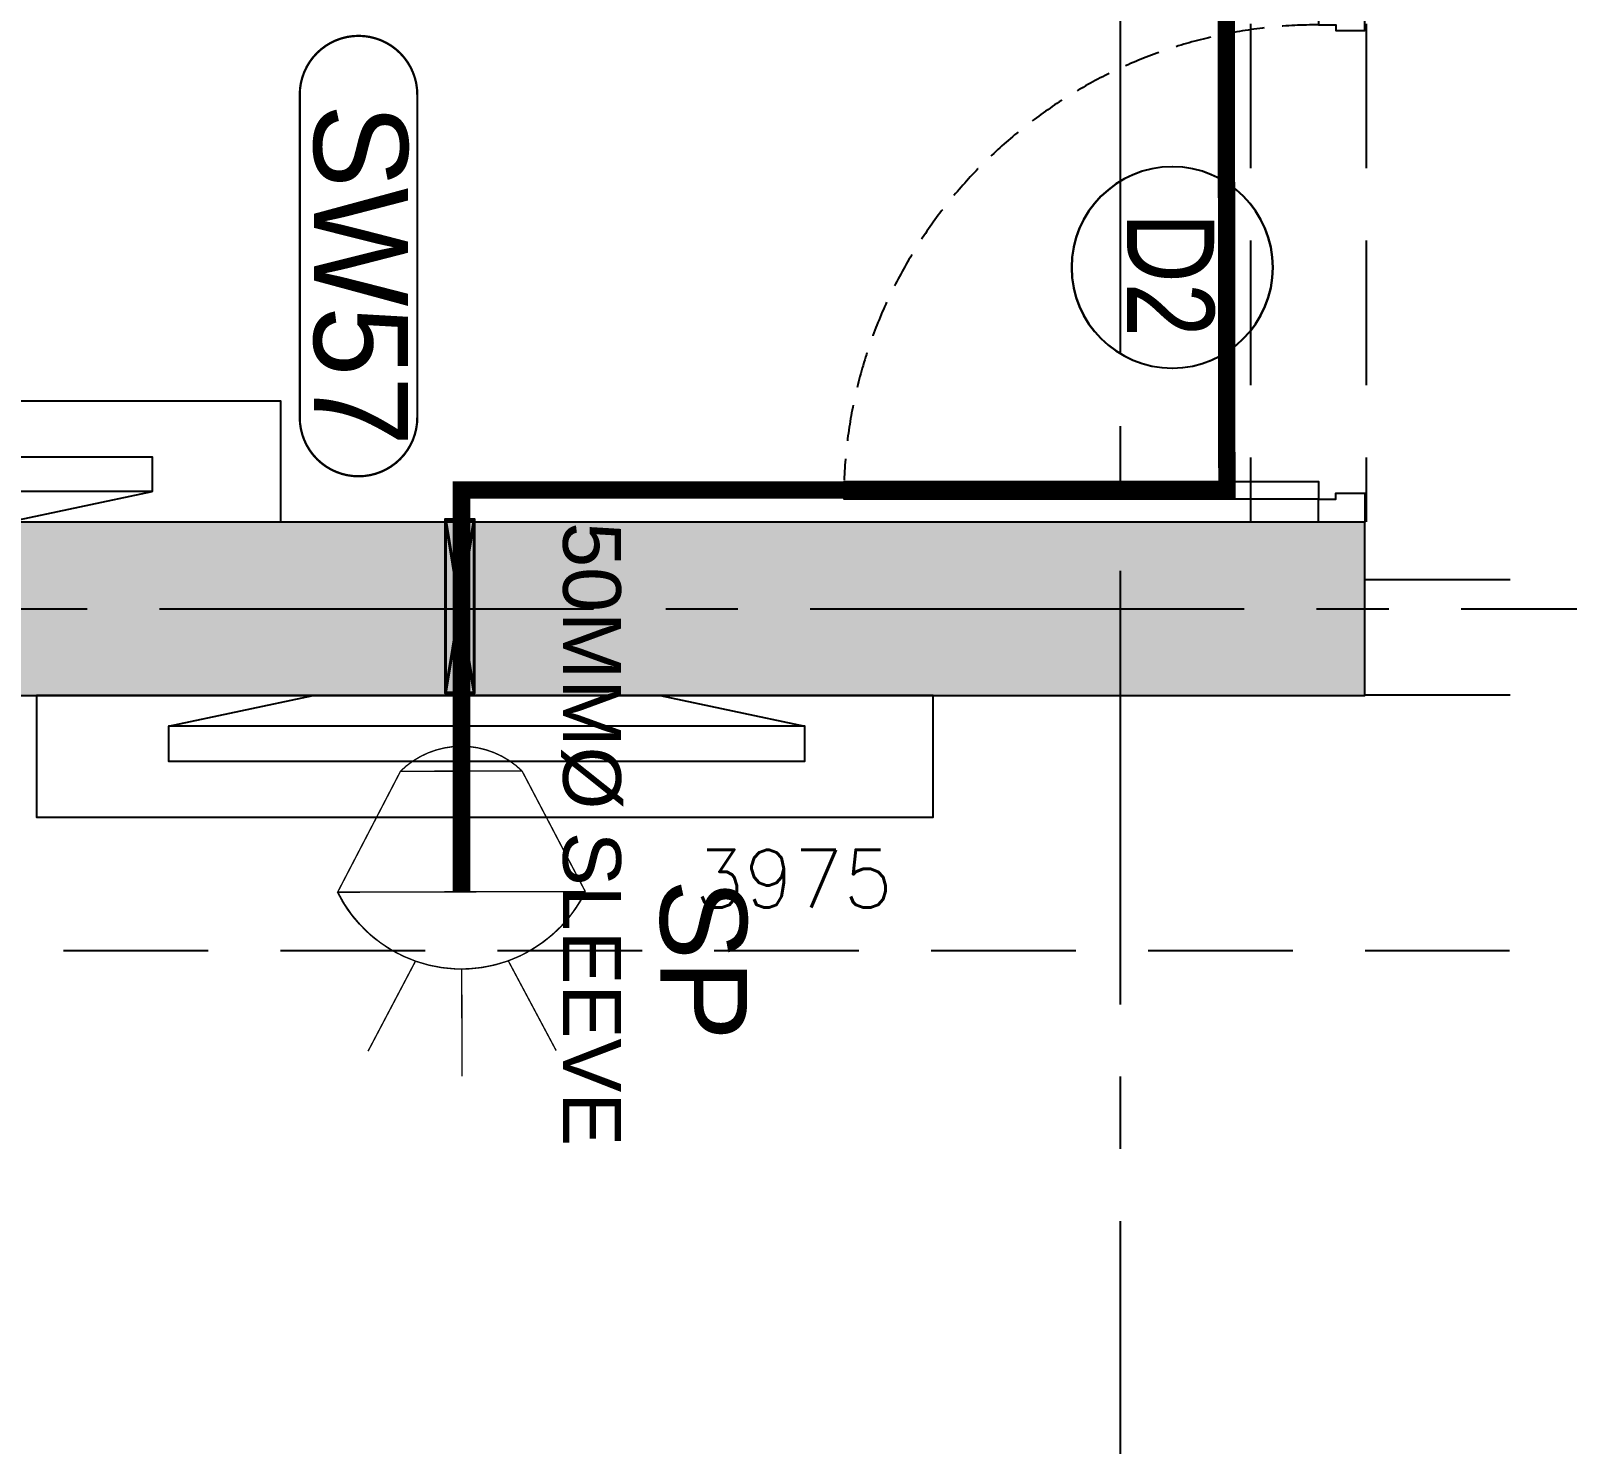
# Model space of a CAD drawing. Header units: millimetres. Extents: x -414464 to 1686, y -90036 to 108605.
# Drawn here: x -119973 to -117316, y -63860 to -61415 of the extents above; entities that cross this region are included whole.
import ezdxf
from ezdxf.enums import TextEntityAlignment as Align

# ---------------------------------------------------------------- set-up
doc = ezdxf.new("R2010")
doc.units = ezdxf.units.MM
doc.header["$LTSCALE"] = 1000
doc.header["$MEASUREMENT"] = 0
for name, pattern in [('$1$AUDIT_D_120904163729-0', [0]), ('$36$HIDDEN', [0.375, 0.25, -0.125]), ('2BHK-A - FRONT$1$AUDIT_D_120904163729-0', [0]), ('2BHK-A - FRONT$1$HIDDEN', [0.375, 0.25, -0.125]), ('AUDIT_D_120904163729-0', [0]), ('T8(T9 IS SIMILAR) - DIMENSION & TEXTING$1$( Hidden )', [0.375, 0.25, -0.125]), ('T8(T9 IS SIMILAR) - DIMENSION & TEXTING$1$3BHK-D$0$HIDDEN', [0.375, 0.25, -0.125]), ('T8(T9 IS SIMILAR) - DIMENSION & TEXTING$1$AUDIT_D_120904163729-0', [0]), ('T8(T9 IS SIMILAR) - DIMENSION & TEXTING$1$HIDDEN', [0.375, 0.25, -0.125]), ('T8(T9 IS SIMILAR)$1$$0$HIDDEN', [0.375, 0.25, -0.125]), ('T8_REFUGE COLUMNS$1$CENTER2', [1.125, 0.75, -0.125, 0.125, -0.125])]:
    doc.linetypes.add(name, pattern=pattern)
doc.layers.get('0').update_dxf_attribs({"linetype": 'AUDIT_D_120904163729-0'})
for name, color, linetype in [('$0$A-HATCH -160', 251, '$1$AUDIT_D_120904163729-0'), ('$21$A-DIMENSIONS', 2, '$36$HIDDEN'), ('2BHK-A - FRONT$1$A-DOOR-FULL', 2, 'Continuous'), ('2BHK-A - FRONT$1$a-furniture', 8, 'Continuous'), ('2BHK-A - FRONT$1$A-HATCH -160', 251, '2BHK-A - FRONT$1$AUDIT_D_120904163729-0'), ('2BHK-A - FRONT$1$a-window-no', 125, 'Continuous'), ('a-rcc', 3, 'Continuous'), ('T8(T9 IS SIMILAR) - DIMENSION & TEXTING$1$A-DIMENSIONS', 2, 'T8(T9 IS SIMILAR) - DIMENSION & TEXTING$1$HIDDEN'), ('T8(T9 IS SIMILAR) - DIMENSION & TEXTING$1$A-FIRE FIGHTING', 7, 'T8(T9 IS SIMILAR) - DIMENSION & TEXTING$1$AUDIT_D_120904163729-0'), ('T8(T9 IS SIMILAR) - DIMENSION & TEXTING$1$a-window-no', 125, 'Continuous'), ('T8(T9 IS SIMILAR)$1$$6$a-beam 2', 50, 'Continuous'), ('T8(T9 IS SIMILAR)$1$S-BEAM', 20, 'T8(T9 IS SIMILAR)$1$$0$HIDDEN'), ('T8_REFUGE COLUMNS$1$A-CENTERLINE', 193, 'T8_REFUGE COLUMNS$1$CENTER2'), ('T8_REFUGE COLUMNS$1$A-RCC COLS', 3, 'Continuous'), ('T8_TYPICAL COLUMNS$1$A-RCC COLS', 3, 'Continuous')]:
    doc.layers.add(name, color=color, linetype=linetype)
doc.layers.add('T8(T9 IS SIMILAR) - DIMENSION & TEXTING$1$U-IPD-SP-SLEV-50', color=7, linetype='T8(T9 IS SIMILAR) - DIMENSION & TEXTING$1$3BHK-D$0$HIDDEN', lineweight=40, true_color=0x2f0dd9)
doc.layers.add('T8_REFUGE COLUMNS$1$COL-HATCH', color=7, linetype='Continuous', lineweight=25, true_color=0xa3a3a3)
for name, color, linetype, lineweight in [('T8(T9 IS SIMILAR) - DIMENSION & TEXTING$1$U-IPD-WS-FIRE', 1, 'Continuous', 40), ('T8(T9 IS SIMILAR) - DIMENSION & TEXTING$1$U-IPD-WS-SP', 1, 'Continuous', 5), ('T8(T9 IS SIMILAR) - DIMENSION & TEXTING$1$U-IPD-WS-TEXT', 7, 'Continuous', 0), ('T8(T9 IS SIMILAR)$1$D&W', 8, 'Continuous', 25), ('T8_REFUGE COLUMNS$1$A-COLUMN NO size reduce', 81, 'Continuous', 25)]:
    doc.layers.add(name, color=color, linetype=linetype, lineweight=lineweight)
doc.styles.add('2BHK-A - FRONT$1$LODHA STANDERD', font='sanss___.ttf')
doc.styles.add('T8(T9 IS SIMILAR) - DIMENSION & TEXTING$1$arial', font='sanss___.ttf')
doc.styles.add('T8(T9 IS SIMILAR) - DIMENSION & TEXTING$1$LODHA STANDERD', font='sanss___.ttf')
doc.styles.add('T8(T9 IS SIMILAR) - DIMENSION & TEXTING$1$Romans 1', font='romans.shx', dxfattribs={"height": 100})
doc.styles.add('T8_REFUGE COLUMNS$1$STANDARD', font='GOTHIC.TTF')
doc.dimstyles.new('T8(T9 IS SIMILAR) - DIMENSION & TEXTING$1$ALPINE S', dxfattribs={"dimscale": 0, "dimtxt": 100, "dimasz": 75, "dimexe": 0, "dimexo": 0, "dimgap": 75, "dimtad": 1, "dimdec": 0, "dimzin": 0, "dimdsep": 46, "dimtxsty": 'T8(T9 IS SIMILAR) - DIMENSION & TEXTING$1$Romans 1', "dimblk": 'T8(T9 IS SIMILAR) - DIMENSION & TEXTING$1$_ArchTick', "dimcen": 0.09, "dimclrd": 256, "dimclre": 256, "dimclrt": 7, "dimadec": 0, "dimazin": 0, "dimtfac": 1, "dimtdec": 0, "dimtofl": 0, "dimtmove": 1, "dimatfit": 0, "dimldrblk": 'T8(T9 IS SIMILAR) - DIMENSION & TEXTING$1$_Open90', "dimfxl": 1, "dimtolj": 1, "dimtzin": 0, "dimarcsym": 0})

# ---------------------------------------------------------------- blocks, each defined once
blk = doc.blocks.new('T8_REFUGE COLUMNS')
at = {"layer": 'T8_REFUGE COLUMNS$1$COL-HATCH', "linetype": 'ByBlock'}
h = blk.add_hatch(color=256, dxfattribs=at)
h.dxf.hatch_style = 1
h.paths.add_polyline_path([(1202492.1, -5727009.9), (1202792.1, -5727009.9), (1202792.1, -5724474.9), (1202492.1, -5724474.9)])
at = {"layer": 'T8_REFUGE COLUMNS$1$A-CENTERLINE'}
for p, q in [((1202642.1, -5728808.5), (1202642.1, -5698573.6)), ((1217951.3, -5724897.4), (1182156.9, -5724897.4))]:
    blk.add_line(p, q, dxfattribs=at)
at = {"layer": 'T8_REFUGE COLUMNS$1$A-COLUMN NO size reduce', "linetype": 'ByBlock', "const_width": 3.9}
blk.add_lwpolyline([(1201752.9, -5726316.1, -1), (1201752.9, -5726112.9), (1202311.4, -5726112.9, -1), (1202311.4, -5726316.1)], format="xyb", close=True, dxfattribs=at)
at = {"layer": 'T8_REFUGE COLUMNS$1$A-RCC COLS', "linetype": 'ByBlock'}
blk.add_lwpolyline([(1202492.1, -5727009.9), (1202792.1, -5727009.9), (1202792.1, -5724474.9), (1202492.1, -5724474.9)], close=True, dxfattribs=at)
at = {"layer": 'T8_REFUGE COLUMNS$1$A-COLUMN NO size reduce', "linetype": 'ByBlock', "insert": (1201769.1, -5726129.2), "char_height": 162.5, "attachment_point": 1, "style": 'T8_REFUGE COLUMNS$1$STANDARD'}
blk.add_mtext_dynamic_manual_height_columns('SW57', width=444.685, gutter_width=500, heights=[0], dxfattribs=at)
blk = doc.blocks.new('T8_TYPICAL COLUMNS')
at = {"layer": 'T8_TYPICAL COLUMNS$1$A-RCC COLS', "linetype": 'ByBlock'}
blk.add_blockref('T8_REFUGE COLUMNS', (0, 0), dxfattribs=at)
blk = doc.blocks.new('*U2794')
for points in [[(0, 0), (0, 820), (30, 820), (30, 0)], [(-40, 0), (0, 0), (0, -30), (10, -30), (10, -80), (-40, -80)], [(860, 0), (820, 0), (820, -30), (810, -30), (810, -80), (860, -80)]]:
    blk.add_lwpolyline(points, close=True)
at = {"color": 0, "linetype": 'ByBlock', "ltscale": 0.25}
blk.add_arc((-1.2, -0.5), 821.2, 0.0347, 87.627, dxfattribs=at)
blk = doc.blocks.new('2BHK-A - FRONT$1$WINDOW TAG')
at = {"layer": '2BHK-A - FRONT$1$a-window-no'}
blk.add_circle((0, 0), 174.1, dxfattribs=at)
at = {"layer": '2BHK-A - FRONT$1$a-window-no', "style": '2BHK-A - FRONT$1$LODHA STANDERD'}
blk.add_attdef('WINDOW', text='', height=150, dxfattribs=at).set_placement((11.3, 2.8), align=Align.MIDDLE_CENTER)
blk = doc.blocks.new('2BHK-A - FRONT$1$A$C7BF77BFD')
at = {"layer": '2BHK-A - FRONT$1$a-furniture'}
for p, q in [((-300, 1078.1), (-246.9, 1328.1)), ((-300, 1078.1), (-300, 478.1)), ((-246.9, 228.1), (-300, 478.1))]:
    blk.add_line(p, q, dxfattribs=at)
for points in [[(-300, 1550), (-300, 0), (-90, 0), (-90, 1550)], [(-246.9, 228.1), (-186.9, 228.1), (-186.9, 1328.1), (-246.9, 1328.1)]]:
    blk.add_lwpolyline(points, close=True, dxfattribs=at)
blk = doc.blocks.new('2BHK-A - FRONT')
at = {"layer": '2BHK-A - FRONT$1$A-HATCH -160', "linetype": 'ByBlock'}
h = blk.add_hatch(dxfattribs=at)
h.set_pattern_fill('ANSI32', color=256, scale=150)
h.set_pattern_definition([(45, (0, -0.55), (-39.77475644, 39.77475644), []), (45, (26.517, -0.55), (-39.77475644, 39.77475644), [])])
h.paths.add_polyline_path([(1145269.9, -5728524.2), (1145269.9, -5728684.2), (1144639.8, -5728684.2), (1144639.8, -5726829.5), (1144799.8, -5726829.5), (1144799.8, -5728524.2)])
h.paths.add_polyline_path([(1148934.5, -5727449.8), (1148934.5, -5727609.8), (1147999.5, -5727609.8), (1147999.5, -5727009.5), (1148159.5, -5727009.5), (1148159.5, -5727449.8)])
h.paths.add_polyline_path([(1147999.5, -5728684.2), (1147999.5, -5728524.2), (1147369.9, -5728524.2), (1147369.9, -5728684.2)])
edge = h.paths.add_edge_path()
edge.add_line((1151334.5, -5727449.8), (1151779.5, -5727449.8))
edge.add_line((1151779.5, -5727449.8), (1151779.5, -5727609.8))
edge.add_line((1151704.5, -5727609.8), (1151334.5, -5727609.8))
edge.add_line((1151334.5, -5727609.8), (1151334.5, -5727449.8))
h.paths.add_polyline_path([(1146264.5, -5719573.8), (1146424.5, -5719573.8), (1146424.5, -5719224.6), (1146264.5, -5719224.6)])
h.paths.add_polyline_path([(1145549.4, -5721834.4), (1145788.9, -5721834.4), (1145790, -5721674.6), (1145549.4, -5721674.6)])
h.paths.add_polyline_path([(1145949.5, -5721924.2), (1145949.5, -5722524.6), (1145789.5, -5722524.6), (1145789.5, -5721924.2)])
h.paths.add_polyline_path([(1144599.5, -5721924.6), (1144759.5, -5721924.6), (1144762, -5722524.6), (1144602, -5722524.6)])
h.paths.add_polyline_path([(1144599.5, -5723474.6), (1144599.5, -5723174.6), (1144759.5, -5723174.6), (1144759.5, -5723314.6), (1145789.5, -5723314.6), (1145789.5, -5723174.6), (1145949.5, -5723174.6), (1145949.5, -5723474.2)])
at = {"layer": '2BHK-A - FRONT$1$A-DOOR-FULL', "linetype": '2BHK-A - FRONT$1$HIDDEN', "rotation": 180}
blk.add_blockref('*U2794', (1147959.5, -5724554.6), dxfattribs=at)
at = {"layer": '2BHK-A - FRONT$1$a-furniture', "extrusion": (-0.000159294, 0.000512155, 1), "rotation": 359.9999999999999}
blk.add_blockref('2BHK-A - FRONT$1$A$C7BF77BFD', (1148599.5, -5726770, -3116), dxfattribs=at)
at = {"layer": '2BHK-A - FRONT$1$a-furniture', "extrusion": (-0.000159294, -0.000512155, -1), "zscale": -0.9999999999999999, "rotation": 9.268297928415614e-09}
blk.add_blockref('2BHK-A - FRONT$1$A$C7BF77BFD', (-1147699.5, -5727898.4, 2750.7), dxfattribs=at)
at = {"layer": '2BHK-A - FRONT$1$a-window-no'}
ref = blk.add_blockref('2BHK-A - FRONT$1$WINDOW TAG', (1147559, -5724807.6), dxfattribs=dict(at, xscale=-1, rotation=180))
ref.add_attrib('WINDOW', 'D2', dxfattribs={"height": 150, "style": '2BHK-A - FRONT$1$LODHA STANDERD', "width": 0.8}).set_placement((1147571.7, -5724810.4), align=Align.MIDDLE_CENTER)
blk = doc.blocks.new('T8(T9 IS SIMILAR) - DIMENSION & TEXTING$1$WINDOW TAG')
at = {"layer": 'T8(T9 IS SIMILAR) - DIMENSION & TEXTING$1$a-window-no'}
blk.add_circle((0, 0), 174.1, dxfattribs=at)
at = {"layer": 'T8(T9 IS SIMILAR) - DIMENSION & TEXTING$1$a-window-no', "style": 'T8(T9 IS SIMILAR) - DIMENSION & TEXTING$1$LODHA STANDERD'}
blk.add_attdef('WINDOW', text='', height=150, dxfattribs=at).set_placement((11.3, 2.8), align=Align.MIDDLE_CENTER)
blk = doc.blocks.new('T8(T9 IS SIMILAR) - DIMENSION & TEXTING$1$_ArchTick')
at = {"color": 0, "linetype": 'ByBlock', "const_width": 0.15}
blk.add_lwpolyline([(-0.5, -0.5), (0.5, 0.5)], dxfattribs=at)
blk = doc.blocks.new('*D1583')
at = {"layer": 'T8(T9 IS SIMILAR) - DIMENSION & TEXTING$1$A-DIMENSIONS', "linetype": 'T8(T9 IS SIMILAR) - DIMENSION & TEXTING$1$HIDDEN', "lineweight": -2, "transparency": 16777216}
for p, q in [((1202942.3, -5723474.4), (1203233.8, -5723474.4)), ((1203039.8, -5727449.6), (1203233.8, -5727449.6))]:
    blk.add_line(p, q, dxfattribs=at)
at = {"layer": 'T8(T9 IS SIMILAR) - DIMENSION & TEXTING$1$A-DIMENSIONS', "lineweight": -2, "transparency": 16777216}
blk.add_line((1203233.8, -5723474.4), (1203233.8, -5727449.6), dxfattribs=at)
at = {"layer": 'T8(T9 IS SIMILAR) - DIMENSION & TEXTING$1$A-DIMENSIONS', "linetype": 'ByBlock', "lineweight": -2, "transparency": 16777216, "xscale": 75, "yscale": 75, "zscale": 75}
for p, rotation in [((1203233.8, -5723474.4), 90), ((1203233.8, -5727449.6), 270)]:
    blk.add_blockref('T8(T9 IS SIMILAR) - DIMENSION & TEXTING$1$_ArchTick', p, dxfattribs=dict(at, rotation=rotation))
at = {"layer": 'T8(T9 IS SIMILAR) - DIMENSION & TEXTING$1$A-DIMENSIONS', "color": 7, "linetype": 'ByBlock', "transparency": 16777216, "insert": (1203108.8, -5725462), "char_height": 100, "attachment_point": 5, "rotation": 90, "style": 'T8(T9 IS SIMILAR) - DIMENSION & TEXTING$1$Romans 1'}
blk.add_mtext('\\A1;3975', dxfattribs=at)
blk = doc.blocks.new('T8(T9 IS SIMILAR) - DIMENSION & TEXTING$1$_Open90')
at = {"color": 0, "linetype": 'ByBlock', "lineweight": -2}
for p, q in [((-0.5, 0.5), (0, 0)), ((0, 0), (-1, 0)), ((0, 0), (-0.5, -0.5))]:
    blk.add_line(p, q, dxfattribs=at)
blk = doc.blocks.new('T8(T9 IS SIMILAR) - DIMENSION & TEXTING$1$SIDE SPRINKLER')
at = {"layer": 'T8(T9 IS SIMILAR) - DIMENSION & TEXTING$1$U-IPD-WS-SP', "const_width": 3, "elevation": 0}
for points in [[(-6847.2, -87791.6), (-7102.7, -87925.5)], [(-6700.4, -87955.9), (-6510.2, -87854.9)], [(-6683.5, -88053.8), (-6456.1, -88053.8)], [(-6700.2, -88152.7), (-6509.9, -88253.3)], [(-6847.2, -88315.9), (-7102.7, -88183.1)]]:
    blk.add_lwpolyline(points, dxfattribs=at)
for points in [[(-6847.2, -87791.6, 0.000405), (-6846.7, -88316.2, 0.623274), (-6846.7, -87792.3, 0.617961)], [(-7102.7, -87925.2, 0.001274), (-7102.7, -88183.1, -0.409371), (-7102.7, -87925.2, -0.617961)]]:
    blk.add_lwpolyline(points, format="xyb", dxfattribs=at)
at = {"layer": 'T8(T9 IS SIMILAR) - DIMENSION & TEXTING$1$U-IPD-WS-SP'}
for centre, start, end in [((-6975.2, -88053.8), 296.0387, 63.9613), ((-6975.2, -88053.8), 0, 63.9613), ((-6975.2, -88054.2), 296.1316, 0.0929)]:
    blk.add_arc(centre, 291.8, start, end, dxfattribs=at)
blk = doc.blocks.new('T8(T9 IS SIMILAR) - DIMENSION & TEXTING$1$A$C7A147FD6')
at = {"layer": 'T8(T9 IS SIMILAR) - DIMENSION & TEXTING$1$U-IPD-SP-SLEV-50', "linetype": 'ByBlock', "elevation": -0.6}
blk.add_lwpolyline([(-4964.8, -10640.4), (-4664.8, -10640.4), (-4664.8, -10690.4), (-4964.8, -10690.4), (-4964.8, -10640.4), (-4664.8, -10690.4), (-4964.8, -10690.4), (-4664.8, -10640.4)], dxfattribs=at)
at = {"layer": 'T8(T9 IS SIMILAR) - DIMENSION & TEXTING$1$U-IPD-WS-FIRE', "color": 92, "linetype": 'T8(T9 IS SIMILAR) - DIMENSION & TEXTING$1$( Hidden )', "ltscale": 2, "true_color": 0x00d200, "const_width": 30, "elevation": -0.6}
blk.add_lwpolyline([(-4320.7, -10662.5), (-5015.6, -10662.5), (-5015.3, -9339.3), (-6230.8, -9340.8)], dxfattribs=at)
at = {"layer": 'T8(T9 IS SIMILAR) - DIMENSION & TEXTING$1$U-IPD-WS-FIRE', "xscale": -0.816224026853669, "yscale": 0.8162240268536691, "zscale": 0.8162240268536692, "rotation": 180.2028601007171}
blk.add_blockref('T8(T9 IS SIMILAR) - DIMENSION & TEXTING$1$SIDE SPRINKLER', (1522.5, -82514, -0.6), dxfattribs=at)
at = {"layer": 'T8(T9 IS SIMILAR) - DIMENSION & TEXTING$1$U-IPD-WS-TEXT', "attachment_point": 1, "rotation": 359.9999, "style": 'T8(T9 IS SIMILAR) - DIMENSION & TEXTING$1$arial'}
for s, width, insert, char_height in [('SP', 0.382, (-4342.8, -10168.9, -1.3), 150), ('50MM%%C SLEEVE', 1876.047, (-4959.9, -10386.9, -1), 100)]:
    blk.add_mtext_dynamic_manual_height_columns(s, width=width, gutter_width=0.75, heights=[0], dxfattribs=dict(at, insert=insert, char_height=char_height))
blk = doc.blocks.new('T8(T9 IS SIMILAR) - DIMENSION & TEXTING')
at = {"layer": 'T8(T9 IS SIMILAR) - DIMENSION & TEXTING$1$A-FIRE FIGHTING', "linetype": 'ByBlock'}
blk.add_blockref('T8(T9 IS SIMILAR) - DIMENSION & TEXTING$1$A$C7A147FD6', (1207452.3, -5715374), dxfattribs=at)
at = {"layer": 'T8(T9 IS SIMILAR) - DIMENSION & TEXTING$1$a-window-no'}
ref = blk.add_blockref('T8(T9 IS SIMILAR) - DIMENSION & TEXTING$1$WINDOW TAG', (1202051.8, -5724807.4), dxfattribs=dict(at, xscale=-1, rotation=180))
ref.add_attrib('WINDOW', 'D2', dxfattribs={"height": 150, "style": 'T8(T9 IS SIMILAR) - DIMENSION & TEXTING$1$LODHA STANDERD', "width": 0.8}).set_placement((1202064.5, -5724810.2), align=Align.MIDDLE_CENTER)
at = {"layer": 'T8(T9 IS SIMILAR) - DIMENSION & TEXTING$1$A-DIMENSIONS', "linetype": 'ByBlock'}
dim = blk.add_linear_dim(base=(1203233.8, -5727449.6), p1=(1202942.3, -5723474.4), p2=(1203039.8, -5727449.6), angle=90, dimstyle='T8(T9 IS SIMILAR) - DIMENSION & TEXTING$1$ALPINE S', override={"dimscale": 1, "dimfxl": 5, "dimarcsym": 1}, dxfattribs=at)
dim.commit()
dim.dimension.update_dxf_attribs({"geometry": '*D1583', "text_midpoint": (1203108.8, -5725462)})
blk = doc.blocks.new('T8(T9 IS SIMILAR)')
at = {"layer": 'T8(T9 IS SIMILAR)$1$D&W', "linetype": 'ByBlock'}
for name, p in [('T8_TYPICAL COLUMNS', (0, 0)), ('2BHK-A - FRONT', (54492.8, -0.4))]:
    blk.add_blockref(name, p, dxfattribs=at)
at = {"layer": 'T8(T9 IS SIMILAR)$1$$6$a-beam 2', "linetype": 'ByBlock'}
blk.add_blockref('T8(T9 IS SIMILAR) - DIMENSION & TEXTING', (0, 0), dxfattribs=at)
at = {"layer": 'T8(T9 IS SIMILAR)$1$S-BEAM'}
for p, q in [((1202591.8, -5723473.5, 0.1), (1202591.8, -5724473.3, 0.1)), ((1202791.8, -5723473.6, 0.1), (1202791.8, -5724473.3, 0.1)), ((1199380.4, -5724472.4), (1202491.9, -5724472.4, -0.5)), ((1199380.4, -5724672.4), (1202491.7, -5724672.3, 0.1))]:
    blk.add_line(p, q, dxfattribs=at)
blk = doc.blocks.new('A$C48506478')
at = {"layer": '$21$A-DIMENSIONS', "linetype": 'ByBlock'}
blk.add_blockref('T8(T9 IS SIMILAR)', (-1195542.6, 5727884.6), dxfattribs=at)
at = {"layer": '$0$A-HATCH -160', "linetype": 'ByBlock'}
blk.add_blockref('T8(T9 IS SIMILAR) - DIMENSION & TEXTING', (-1195542.6, 5727884.6), dxfattribs=at)

msp = doc.modelspace()

# ---------------------------------------------------------------- block references
at = {"layer": 'a-rcc', "linetype": 'ByBlock', "rotation": 270}
msp.add_blockref('A$C48506478', (-121076, -55315.3, 0), dxfattribs=at)

doc.saveas('drawing.dxf')
